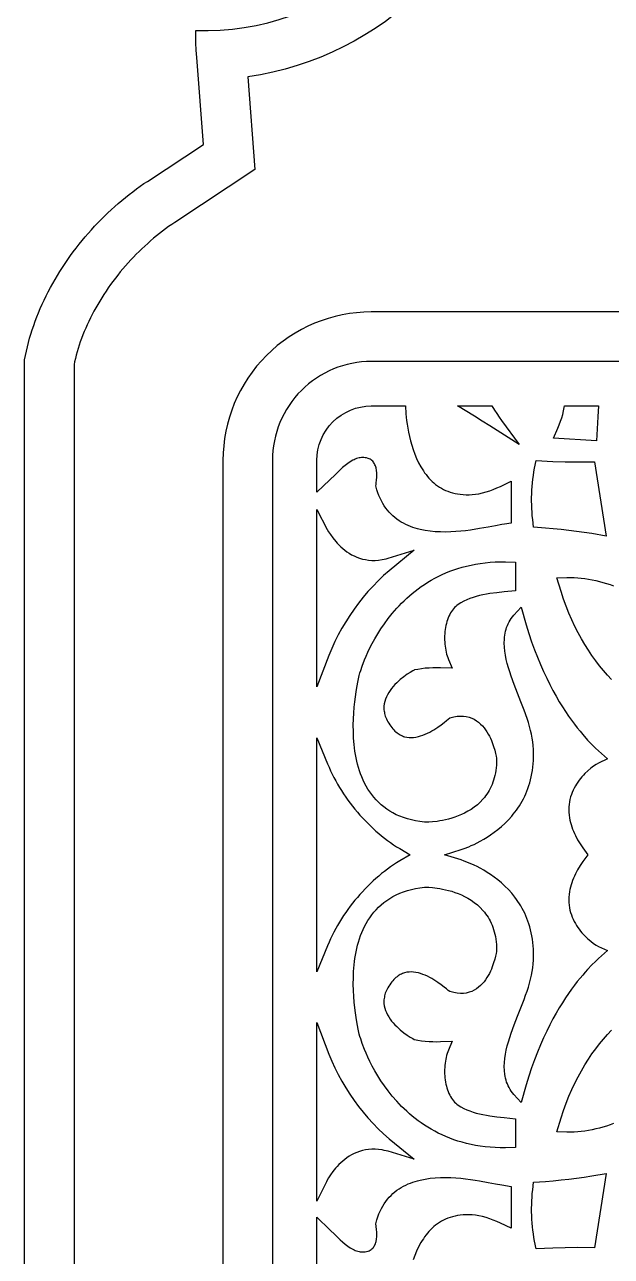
# Model space of a CAD drawing. Extents: x -600 to 600, y -1000 to 1000.
# Drawn here: x -340 to -221.3, y -181 to 68.1 of the extents above; entities that cross this region are included whole.
import ezdxf

# ---------------------------------------------------------------- set-up
doc = ezdxf.new("R2010")
doc.units = 0
doc.layers.add('LAYER_1', color=18, linetype='CONTINUOUS')
doc.layers.add('LAYER_2', color=4, linetype='CONTINUOUS')

msp = doc.modelspace()

# ---------------------------------------------------------------- linework, layer by layer
at = {"layer": 'LAYER_1'}
msp.add_lwpolyline([(-280.87, -26.46), (-280.87, -20, -0.414214), (-269.87, -9), (-262.98, -9), (-262.87, -10.59), (-262.73, -11.93), (-262.62, -12.68), (-262.5, -13.47), (-262.34, -14.3), (-262.16, -15.16), (-261.94, -16.04), (-261.69, -16.93), (-261.4, -17.83), (-261.08, -18.72), (-260.71, -19.61), (-260.3, -20.47), (-259.84, -21.32), (-259.6, -21.72), (-259.34, -22.11), (-259.08, -22.5), (-258.8, -22.88), (-258.5, -23.24), (-258.2, -23.59), (-257.88, -23.93), (-257.55, -24.26), (-257.2, -24.57), (-256.85, -24.86), (-256.47, -25.14), (-256.09, -25.4), (-255.68, -25.64), (-255.27, -25.87), (-254.83, -26.07), (-254.38, -26.26), (-253.92, -26.43), (-253.43, -26.57), (-252.93, -26.7), (-252.4, -26.8), (-251.86, -26.87), (-251.29, -26.92), (-250.7, -26.95), (-250.09, -26.95), (-249.46, -26.92), (-248.81, -26.86), (-248.08, -26.75), (-247.35, -26.6), (-246.63, -26.4), (-245.9, -26.16), (-245.18, -25.89), (-244.46, -25.59), (-243.74, -25.27), (-241.59, -24.23), (-241.59, -32.71), (-242.92, -32.9), (-243.45, -32.99), (-244.73, -33.22), (-246.25, -33.51), (-247.95, -33.81), (-249.8, -34.1), (-250.78, -34.22), (-251.77, -34.33), (-252.79, -34.41), (-253.81, -34.47), (-254.85, -34.49), (-255.89, -34.48), (-256.93, -34.43), (-257.97, -34.33), (-258.99, -34.18), (-260, -33.97), (-260.5, -33.85), (-261, -33.7), (-261.49, -33.55), (-261.97, -33.37), (-262.44, -33.18), (-262.91, -32.96), (-263.37, -32.73), (-263.81, -32.48), (-264.25, -32.2), (-264.68, -31.91), (-265.09, -31.59), (-265.49, -31.25), (-265.87, -30.88), (-266.24, -30.5), (-266.59, -30.09), (-266.93, -29.65), (-267.24, -29.19), (-267.54, -28.71), (-267.82, -28.2), (-268.08, -27.67), (-268.31, -27.12), (-268.53, -26.54), (-268.72, -25.93), (-268.92, -25.17), (-268.91, -24.87), (-268.88, -24.62), (-268.8, -23.92), (-268.77, -23.5), (-268.76, -23.03), (-268.77, -22.54), (-268.82, -22.04), (-268.91, -21.54), (-268.97, -21.32), (-269.04, -21.1), (-269.12, -20.89), (-269.22, -20.69), (-269.33, -20.51), (-269.45, -20.34), (-269.58, -20.18), (-269.73, -20.04), (-269.9, -19.91), (-270.08, -19.79), (-270.29, -19.69), (-270.53, -19.6), (-270.81, -19.52), (-271.12, -19.47), (-271.37, -19.44), (-271.61, -19.44), (-271.86, -19.45), (-272.1, -19.48), (-272.35, -19.52), (-272.6, -19.59), (-272.85, -19.66), (-273.1, -19.76), (-273.35, -19.87), (-273.59, -19.99), (-274.12, -20.29), (-274.63, -20.64), (-275.15, -21.03), (-275.67, -21.46), (-276.18, -21.92), (-277.21, -22.92), (-278.24, -23.94)], format="xyb", close=True, dxfattribs=at)
for points in [[(-252.45, -9), (-245.46, -9), (-244.92, -9.86), (-244.47, -10.55), (-244, -11.24), (-243.53, -11.91), (-239.92, -16.82), (-245.92, -13.05), (-247.46, -12.06), (-249, -11.08)], [(-232.98, -15.52), (-232.13, -13.52), (-231.85, -12.82), (-231.59, -12.11), (-231.35, -11.41), (-231.15, -10.7), (-230.97, -9.99), (-230.78, -9), (-223.89, -9), (-224.01, -11.22), (-224.29, -16.08)], [(-224.73, -20.29), (-222.32, -35.31), (-225.25, -34.82), (-226.81, -34.58), (-228.37, -34.37), (-229.93, -34.17), (-231.49, -33.99), (-233.06, -33.84), (-234.63, -33.7), (-237.02, -33.53), (-237.21, -31.99), (-237.29, -31.25), (-237.35, -30.51), (-237.39, -29.76), (-237.42, -29.02), (-237.43, -28.27), (-237.43, -27.53), (-237.41, -26.78), (-237.38, -26.04), (-237.33, -25.29), (-237.26, -24.55), (-237.18, -23.81), (-237.08, -23.07), (-236.97, -22.34), (-236.84, -21.61), (-236.53, -20.04), (-233.14, -20.22), (-230.63, -20.3), (-228.11, -20.33)], [(-280.87, -65.81), (-280.87, -29.91), (-278.77, -33.97), (-278.5, -34.44), (-278.12, -35.02), (-277.65, -35.68), (-277.07, -36.39), (-276.75, -36.75), (-276.41, -37.11), (-276.04, -37.47), (-275.64, -37.82), (-275.23, -38.16), (-274.79, -38.49), (-274.32, -38.79), (-273.84, -39.08), (-273.33, -39.34), (-272.8, -39.58), (-272.24, -39.78), (-271.67, -39.95), (-271.06, -40.08), (-270.43, -40.17), (-269.78, -40.22), (-269.1, -40.22), (-268.39, -40.17), (-267.64, -40.06), (-266.86, -39.89), (-266.47, -39.79), (-261.2, -38.17), (-266.28, -42.33), (-267.39, -43.31), (-268.47, -44.34), (-269.52, -45.41), (-270.54, -46.53), (-271.52, -47.68), (-272.46, -48.87), (-273.36, -50.09), (-274.23, -51.35), (-275.05, -52.63), (-275.83, -53.95), (-276.56, -55.29), (-277.24, -56.65), (-277.87, -58.03), (-278.46, -59.43)], [(-273.45, -76.15), (-273.5, -74.84), (-273.51, -73.56), (-273.48, -72.3), (-273.42, -71.09), (-273.33, -69.93), (-273.21, -68.83), (-273.08, -67.79), (-272.94, -66.84), (-272.8, -65.96), (-272.52, -64.51), (-272.29, -63.49), (-272.16, -62.99), (-272.01, -62.5), (-271.71, -61.6), (-271.23, -60.35), (-270.91, -59.61), (-270.55, -58.8), (-270.14, -57.94), (-269.67, -57.03), (-269.15, -56.07), (-268.57, -55.08), (-267.93, -54.07), (-267.23, -53.04), (-266.46, -52), (-265.63, -50.95), (-264.73, -49.91), (-264.25, -49.39), (-263.75, -48.88), (-263.24, -48.38), (-262.71, -47.88), (-262.16, -47.39), (-261.59, -46.9), (-261, -46.43), (-260.39, -45.97), (-259.76, -45.52), (-259.11, -45.08), (-258.44, -44.65), (-257.75, -44.24), (-257.04, -43.85), (-256.31, -43.47), (-255.56, -43.11), (-254.78, -42.77), (-253.99, -42.44), (-253.17, -42.14), (-252.33, -41.87), (-251.47, -41.61), (-250.59, -41.38), (-249.69, -41.17), (-248.76, -40.99), (-247.81, -40.84), (-246.84, -40.71), (-245.84, -40.62), (-244.83, -40.55), (-243.79, -40.52), (-242.72, -40.51), (-240.68, -40.57), (-240.68, -46.36), (-243.01, -46.6), (-244.45, -46.76), (-245.89, -46.95), (-246.59, -47.07), (-247.28, -47.2), (-247.96, -47.35), (-248.63, -47.52), (-249.29, -47.72), (-249.93, -47.94), (-250.55, -48.19), (-251.15, -48.47), (-251.73, -48.79), (-252.29, -49.14), (-252.55, -49.32), (-252.79, -49.53), (-253.02, -49.75), (-253.24, -50), (-253.45, -50.27), (-253.65, -50.55), (-253.83, -50.85), (-254.01, -51.17), (-254.17, -51.51), (-254.31, -51.86), (-254.45, -52.23), (-254.57, -52.6), (-254.68, -52.99), (-254.77, -53.39), (-254.85, -53.79), (-254.92, -54.21), (-254.97, -54.62), (-255, -55.05), (-255.03, -55.47), (-255.04, -55.9), (-255.03, -56.32), (-255.02, -56.74), (-254.98, -57.16), (-254.94, -57.58), (-254.88, -57.99), (-254.81, -58.39), (-254.73, -58.79), (-254.63, -59.17), (-254.52, -59.54), (-254.4, -59.9), (-254.27, -60.24), (-253.48, -62.05), (-255.85, -61.96), (-256.63, -61.95), (-257.41, -61.96), (-258.18, -62), (-258.94, -62.05), (-259.7, -62.14), (-260.45, -62.26), (-261.11, -62.39), (-261.17, -62.42), (-261.49, -62.58), (-261.98, -62.87), (-262.58, -63.26), (-263.27, -63.75), (-264, -64.34), (-264.36, -64.66), (-264.73, -65), (-265.08, -65.36), (-265.43, -65.74), (-265.75, -66.13), (-266.06, -66.54), (-266.34, -66.96), (-266.59, -67.39), (-266.81, -67.84), (-266.99, -68.29), (-267.13, -68.75), (-267.24, -69.22), (-267.3, -69.7), (-267.31, -70.2), (-267.3, -70.44), (-267.27, -70.69), (-267.23, -70.95), (-267.18, -71.21), (-267.11, -71.48), (-267.03, -71.74), (-266.93, -72.02), (-266.81, -72.3), (-266.68, -72.58), (-266.52, -72.87), (-266.35, -73.17), (-266.15, -73.47), (-265.94, -73.76), (-265.73, -74.04), (-265.52, -74.29), (-265.3, -74.52), (-265.08, -74.74), (-264.87, -74.93), (-264.65, -75.1), (-264.43, -75.26), (-264.21, -75.4), (-264, -75.52), (-263.78, -75.63), (-263.56, -75.73), (-263.34, -75.81), (-263.13, -75.88), (-262.67, -75.98), (-262.22, -76.04), (-261.76, -76.05), (-261.3, -76.03), (-260.83, -75.96), (-260.35, -75.87), (-259.88, -75.73), (-259.41, -75.57), (-258.95, -75.39), (-258.49, -75.18), (-258.04, -74.95), (-257.61, -74.72), (-257.19, -74.47), (-256.4, -73.95), (-255.71, -73.45), (-255.12, -73), (-254.65, -72.62), (-254.29, -72.32), (-253.95, -72.09), (-253.15, -71.87), (-252.49, -71.75), (-251.85, -71.71), (-251.24, -71.72), (-250.65, -71.8), (-250.08, -71.94), (-249.55, -72.13), (-249.06, -72.37), (-248.59, -72.65), (-248.16, -72.97), (-247.76, -73.32), (-247.4, -73.69), (-247.06, -74.08), (-246.76, -74.49), (-246.47, -74.91), (-246.22, -75.34), (-245.98, -75.77), (-245.77, -76.2), (-245.58, -76.63), (-245.4, -77.06), (-245.12, -77.87), (-244.89, -78.61), (-244.73, -79.27), (-244.61, -79.8), (-244.55, -80.2), (-244.52, -80.46), (-244.53, -81.07), (-244.56, -81.63), (-244.61, -82.17), (-244.67, -82.7), (-244.76, -83.21), (-244.86, -83.7), (-244.98, -84.18), (-245.12, -84.65), (-245.27, -85.1), (-245.44, -85.53), (-245.62, -85.95), (-245.82, -86.36), (-246.03, -86.75), (-246.25, -87.13), (-246.49, -87.49), (-246.74, -87.84), (-246.99, -88.17), (-247.27, -88.5), (-247.82, -89.09), (-248.41, -89.63), (-249.03, -90.12), (-249.67, -90.57), (-250.32, -90.96), (-250.98, -91.32), (-251.64, -91.63), (-252.3, -91.91), (-252.96, -92.15), (-253.6, -92.36), (-254.23, -92.54), (-254.84, -92.69), (-255.43, -92.82), (-255.99, -92.92), (-256.53, -93), (-257.46, -93.11), (-258.22, -93.17), (-258.77, -93.18), (-259.09, -93.17), (-260.04, -93.06), (-260.92, -92.91), (-261.76, -92.72), (-262.57, -92.5), (-263.35, -92.25), (-264.1, -91.96), (-264.81, -91.65), (-265.49, -91.3), (-266.13, -90.92), (-266.75, -90.52), (-267.33, -90.09), (-267.88, -89.63), (-268.4, -89.15), (-268.89, -88.65), (-269.35, -88.13), (-269.77, -87.59), (-270.18, -87.03), (-270.55, -86.46), (-270.89, -85.87), (-271.21, -85.27), (-271.51, -84.66), (-271.78, -84.03), (-272.02, -83.4), (-272.25, -82.76), (-272.45, -82.11), (-272.63, -81.46), (-272.79, -80.8), (-272.94, -80.14), (-273.06, -79.47), (-273.17, -78.81), (-273.26, -78.14), (-273.34, -77.47)], [(-222.09, -80.38), (-223.9, -81.22), (-224.37, -81.48), (-224.91, -81.83), (-225.48, -82.26), (-226.07, -82.76), (-226.68, -83.34), (-226.97, -83.65), (-227.26, -83.98), (-227.55, -84.32), (-227.83, -84.68), (-228.09, -85.06), (-228.35, -85.45), (-228.59, -85.85), (-228.82, -86.27), (-229.03, -86.7), (-229.22, -87.15), (-229.39, -87.6), (-229.54, -88.07), (-229.67, -88.56), (-229.77, -89.05), (-229.85, -89.56), (-229.89, -90.08), (-229.91, -90.62), (-229.9, -91.16), (-229.85, -91.72), (-229.77, -92.3), (-229.68, -92.75), (-229.57, -93.21), (-229.45, -93.66), (-229.3, -94.11), (-229.14, -94.56), (-228.97, -95), (-228.78, -95.44), (-228.57, -95.87), (-228.12, -96.73), (-227.62, -97.56), (-227.09, -98.37), (-226.08, -99.75), (-227.09, -101.14), (-227.62, -101.95), (-228.12, -102.78), (-228.57, -103.64), (-228.78, -104.07), (-228.97, -104.51), (-229.14, -104.95), (-229.3, -105.4), (-229.45, -105.85), (-229.57, -106.3), (-229.68, -106.75), (-229.77, -107.21), (-229.85, -107.79), (-229.9, -108.35), (-229.91, -108.89), (-229.89, -109.43), (-229.85, -109.95), (-229.77, -110.46), (-229.67, -110.95), (-229.54, -111.44), (-229.39, -111.91), (-229.22, -112.36), (-229.03, -112.81), (-228.82, -113.24), (-228.59, -113.66), (-228.35, -114.06), (-228.09, -114.45), (-227.83, -114.83), (-227.55, -115.19), (-227.26, -115.53), (-226.97, -115.86), (-226.68, -116.17), (-226.07, -116.75), (-225.48, -117.25), (-224.91, -117.68), (-224.37, -118.03), (-223.9, -118.29), (-222.09, -119.13), (-223.89, -120.76), (-224.48, -121.31), (-225.23, -122.04), (-226.11, -122.97), (-226.59, -123.5), (-227.1, -124.08), (-227.63, -124.72), (-228.19, -125.4), (-228.76, -126.15), (-229.35, -126.95), (-229.96, -127.8), (-230.57, -128.71), (-231.2, -129.68), (-231.83, -130.71), (-232.47, -131.8), (-233.11, -132.95), (-233.74, -134.17), (-234.38, -135.45), (-235.01, -136.79), (-235.63, -138.2), (-236.24, -139.68), (-236.84, -141.22), (-237.43, -142.84), (-237.99, -144.52), (-238.54, -146.28), (-239.56, -149.85), (-241.04, -148.21), (-241.31, -147.88), (-241.56, -147.54), (-241.79, -147.19), (-242, -146.83), (-242.18, -146.47), (-242.34, -146.1), (-242.49, -145.72), (-242.61, -145.34), (-242.71, -144.95), (-242.8, -144.56), (-242.87, -144.16), (-242.95, -143.37), (-242.97, -142.57), (-242.94, -141.75), (-242.85, -140.93), (-242.72, -140.1), (-242.55, -139.26), (-242.35, -138.42), (-242.11, -137.57), (-241.85, -136.72), (-241.56, -135.86), (-240.94, -134.15), (-240.27, -132.42), (-239.6, -130.71), (-238.95, -129), (-238.64, -128.16), (-238.35, -127.33), (-238.08, -126.51), (-237.84, -125.7), (-237.63, -124.9), (-237.45, -124.12), (-237.31, -123.35), (-237.21, -122.6), (-237.13, -121.81), (-237.08, -121.04), (-237.06, -120.29), (-237.05, -119.56), (-237.08, -118.84), (-237.12, -118.15), (-237.18, -117.47), (-237.27, -116.8), (-237.37, -116.16), (-237.5, -115.53), (-237.64, -114.92), (-237.8, -114.32), (-237.98, -113.74), (-238.17, -113.18), (-238.38, -112.63), (-238.6, -112.1), (-238.84, -111.58), (-239.09, -111.08), (-239.35, -110.59), (-239.62, -110.11), (-239.9, -109.65), (-240.2, -109.2), (-240.5, -108.77), (-240.81, -108.35), (-241.47, -107.55), (-242.14, -106.8), (-242.84, -106.1), (-243.55, -105.45), (-244.28, -104.84), (-245, -104.29), (-245.72, -103.78), (-246.44, -103.31), (-247.13, -102.89), (-247.81, -102.5), (-248.46, -102.16), (-249.06, -101.86), (-250.17, -101.37), (-251.05, -101.03), (-251.67, -100.81), (-255.09, -99.75), (-251.67, -98.7), (-251.05, -98.48), (-250.16, -98.13), (-249.64, -97.91), (-249.07, -97.65), (-248.46, -97.35), (-247.81, -97), (-247.13, -96.62), (-246.44, -96.2), (-245.72, -95.73), (-245, -95.22), (-244.28, -94.67), (-243.55, -94.06), (-242.84, -93.41), (-242.14, -92.71), (-241.46, -91.96), (-241.14, -91.57), (-240.82, -91.16), (-240.5, -90.74), (-240.2, -90.31), (-239.9, -89.86), (-239.62, -89.4), (-239.35, -88.92), (-239.09, -88.43), (-238.84, -87.93), (-238.6, -87.41), (-238.38, -86.88), (-238.17, -86.33), (-237.98, -85.77), (-237.8, -85.19), (-237.64, -84.59), (-237.5, -83.98), (-237.37, -83.35), (-237.27, -82.71), (-237.18, -82.04), (-237.12, -81.36), (-237.08, -80.67), (-237.05, -79.95), (-237.06, -79.22), (-237.08, -78.47), (-237.13, -77.69), (-237.21, -76.91), (-237.31, -76.16), (-237.45, -75.39), (-237.63, -74.61), (-237.84, -73.81), (-238.08, -73), (-238.35, -72.18), (-238.95, -70.5), (-239.6, -68.8), (-240.27, -67.08), (-240.94, -65.36), (-241.56, -63.65), (-241.85, -62.79), (-242.11, -61.94), (-242.35, -61.09), (-242.55, -60.25), (-242.72, -59.41), (-242.85, -58.58), (-242.94, -57.76), (-242.97, -56.94), (-242.95, -56.15), (-242.92, -55.74), (-242.87, -55.34), (-242.8, -54.95), (-242.71, -54.56), (-242.61, -54.17), (-242.49, -53.79), (-242.34, -53.41), (-242.18, -53.04), (-242, -52.68), (-241.79, -52.32), (-241.56, -51.97), (-241.31, -51.63), (-241.04, -51.3), (-239.56, -49.66), (-238.54, -53.23), (-237.99, -54.99), (-237.43, -56.67), (-236.84, -58.29), (-236.24, -59.83), (-235.63, -61.31), (-235.01, -62.72), (-234.38, -64.06), (-233.74, -65.34), (-233.11, -66.56), (-232.47, -67.71), (-231.83, -68.8), (-231.2, -69.83), (-230.57, -70.8), (-229.96, -71.71), (-229.35, -72.56), (-228.76, -73.36), (-228.19, -74.1), (-227.63, -74.79), (-227.1, -75.43), (-226.11, -76.55), (-225.23, -77.47), (-224.48, -78.2), (-223.89, -78.75)], [(-280.87, -123.41), (-280.87, -76.1), (-278.72, -81.37), (-278.42, -82.07), (-278.1, -82.76), (-277.77, -83.45), (-277.42, -84.13), (-277.06, -84.81), (-276.68, -85.48), (-276.29, -86.14), (-275.88, -86.79), (-275.47, -87.44), (-275.03, -88.08), (-274.59, -88.71), (-274.13, -89.33), (-273.66, -89.94), (-273.18, -90.54), (-272.68, -91.14), (-272.18, -91.72), (-271.66, -92.29), (-271.14, -92.85), (-270.6, -93.39), (-270.05, -93.93), (-269.5, -94.45), (-268.93, -94.96), (-268.36, -95.45), (-267.78, -95.93), (-267.19, -96.4), (-266.59, -96.86), (-265.98, -97.29), (-265.37, -97.72), (-264.75, -98.12), (-264.12, -98.51), (-262.03, -99.75), (-264.12, -101), (-264.75, -101.39), (-265.37, -101.79), (-265.98, -102.22), (-266.59, -102.65), (-267.19, -103.11), (-267.78, -103.57), (-268.36, -104.06), (-268.93, -104.55), (-269.5, -105.06), (-270.05, -105.58), (-270.6, -106.12), (-271.14, -106.66), (-271.66, -107.22), (-272.18, -107.79), (-272.68, -108.37), (-273.18, -108.97), (-273.66, -109.57), (-274.13, -110.18), (-274.59, -110.8), (-275.03, -111.43), (-275.47, -112.07), (-275.88, -112.72), (-276.29, -113.37), (-276.68, -114.03), (-277.06, -114.7), (-277.42, -115.38), (-277.77, -116.06), (-278.1, -116.75), (-278.42, -117.44), (-278.72, -118.14)], [(-240.68, -153.15), (-240.68, -158.94), (-242.72, -159), (-243.79, -158.99), (-244.83, -158.96), (-245.84, -158.89), (-246.84, -158.8), (-247.81, -158.67), (-248.76, -158.52), (-249.69, -158.34), (-250.59, -158.13), (-251.47, -157.9), (-252.33, -157.64), (-253.17, -157.37), (-253.99, -157.07), (-254.78, -156.74), (-255.56, -156.4), (-256.31, -156.04), (-257.04, -155.66), (-257.75, -155.27), (-258.44, -154.86), (-259.11, -154.43), (-259.76, -153.99), (-260.39, -153.54), (-261, -153.08), (-261.59, -152.61), (-262.16, -152.12), (-262.71, -151.63), (-263.24, -151.13), (-263.75, -150.63), (-264.25, -150.11), (-264.73, -149.6), (-265.63, -148.56), (-266.46, -147.51), (-267.23, -146.47), (-267.93, -145.44), (-268.57, -144.43), (-269.15, -143.44), (-269.67, -142.48), (-270.14, -141.57), (-270.55, -140.71), (-270.91, -139.9), (-271.23, -139.16), (-271.71, -137.91), (-272.01, -137.01), (-272.16, -136.52), (-272.29, -136.02), (-272.52, -135), (-272.8, -133.55), (-272.94, -132.67), (-273.08, -131.71), (-273.21, -130.68), (-273.33, -129.58), (-273.42, -128.42), (-273.48, -127.21), (-273.51, -125.95), (-273.5, -124.67), (-273.45, -123.36), (-273.34, -122.04), (-273.26, -121.37), (-273.17, -120.7), (-273.06, -120.04), (-272.94, -119.37), (-272.79, -118.71), (-272.63, -118.05), (-272.45, -117.4), (-272.25, -116.75), (-272.02, -116.11), (-271.78, -115.48), (-271.51, -114.85), (-271.21, -114.24), (-270.89, -113.64), (-270.55, -113.05), (-270.18, -112.48), (-269.77, -111.92), (-269.35, -111.38), (-268.89, -110.86), (-268.4, -110.36), (-267.88, -109.88), (-267.33, -109.42), (-266.75, -108.99), (-266.13, -108.59), (-265.49, -108.21), (-264.81, -107.86), (-264.1, -107.55), (-263.35, -107.26), (-262.57, -107.01), (-261.76, -106.79), (-260.92, -106.6), (-260.04, -106.45), (-259.09, -106.34), (-258.77, -106.33), (-258.22, -106.34), (-257.46, -106.4), (-256.53, -106.51), (-255.99, -106.59), (-255.43, -106.69), (-254.84, -106.82), (-254.23, -106.97), (-253.6, -107.15), (-252.96, -107.36), (-252.3, -107.6), (-251.64, -107.88), (-250.98, -108.19), (-250.32, -108.54), (-249.67, -108.94), (-249.03, -109.39), (-248.41, -109.88), (-247.82, -110.42), (-247.27, -111.01), (-246.99, -111.34), (-246.74, -111.67), (-246.49, -112.02), (-246.25, -112.38), (-246.03, -112.76), (-245.82, -113.15), (-245.62, -113.56), (-245.44, -113.98), (-245.27, -114.41), (-245.12, -114.86), (-244.98, -115.33), (-244.86, -115.81), (-244.76, -116.3), (-244.67, -116.81), (-244.61, -117.34), (-244.56, -117.88), (-244.53, -118.44), (-244.52, -119.05), (-244.55, -119.31), (-244.61, -119.71), (-244.73, -120.24), (-244.89, -120.89), (-245.12, -121.64), (-245.4, -122.45), (-245.58, -122.88), (-245.77, -123.31), (-245.98, -123.74), (-246.22, -124.17), (-246.47, -124.6), (-246.76, -125.02), (-247.06, -125.43), (-247.4, -125.82), (-247.76, -126.19), (-248.16, -126.54), (-248.59, -126.86), (-249.06, -127.14), (-249.55, -127.38), (-250.08, -127.57), (-250.65, -127.71), (-251.24, -127.79), (-251.85, -127.8), (-252.49, -127.75), (-253.15, -127.64), (-253.95, -127.42), (-254.29, -127.19), (-254.65, -126.89), (-255.12, -126.51), (-255.71, -126.06), (-256.4, -125.56), (-257.19, -125.04), (-257.61, -124.79), (-258.04, -124.55), (-258.49, -124.33), (-258.95, -124.12), (-259.41, -123.94), (-259.88, -123.78), (-260.35, -123.64), (-260.83, -123.55), (-261.3, -123.48), (-261.76, -123.46), (-262.22, -123.47), (-262.67, -123.53), (-263.13, -123.63), (-263.34, -123.7), (-263.56, -123.78), (-263.78, -123.88), (-264, -123.99), (-264.21, -124.11), (-264.43, -124.25), (-264.65, -124.41), (-264.87, -124.58), (-265.08, -124.77), (-265.3, -124.99), (-265.52, -125.22), (-265.73, -125.47), (-265.94, -125.75), (-266.15, -126.04), (-266.35, -126.34), (-266.52, -126.64), (-266.68, -126.93), (-266.81, -127.21), (-266.93, -127.49), (-267.03, -127.76), (-267.11, -128.03), (-267.18, -128.3), (-267.23, -128.56), (-267.27, -128.82), (-267.3, -129.07), (-267.31, -129.31), (-267.3, -129.81), (-267.24, -130.29), (-267.13, -130.76), (-266.99, -131.22), (-266.81, -131.67), (-266.59, -132.12), (-266.34, -132.55), (-266.06, -132.97), (-265.75, -133.38), (-265.43, -133.77), (-265.08, -134.15), (-264.73, -134.51), (-264.36, -134.85), (-264, -135.17), (-263.27, -135.76), (-262.58, -136.25), (-261.98, -136.64), (-261.49, -136.93), (-261.17, -137.09), (-261.11, -137.12), (-260.45, -137.25), (-259.7, -137.37), (-258.94, -137.46), (-258.18, -137.51), (-257.41, -137.55), (-256.63, -137.56), (-255.85, -137.55), (-253.48, -137.46), (-254.27, -139.27), (-254.4, -139.61), (-254.52, -139.97), (-254.63, -140.34), (-254.73, -140.72), (-254.81, -141.12), (-254.88, -141.52), (-254.94, -141.93), (-254.98, -142.35), (-255.02, -142.77), (-255.03, -143.19), (-255.04, -143.61), (-255.03, -144.04), (-255, -144.46), (-254.97, -144.88), (-254.92, -145.3), (-254.85, -145.71), (-254.77, -146.12), (-254.68, -146.52), (-254.57, -146.91), (-254.45, -147.28), (-254.31, -147.65), (-254.17, -148), (-254.01, -148.34), (-253.83, -148.66), (-253.65, -148.96), (-253.45, -149.24), (-253.24, -149.51), (-253.02, -149.76), (-252.79, -149.98), (-252.55, -150.19), (-252.29, -150.37), (-251.73, -150.72), (-251.15, -151.04), (-250.55, -151.32), (-249.93, -151.57), (-249.29, -151.79), (-248.63, -151.99), (-247.96, -152.16), (-247.28, -152.31), (-246.59, -152.44), (-245.89, -152.56), (-244.45, -152.75), (-243.01, -152.91)], [(-280.87, -169.77), (-280.87, -133.7), (-278.46, -140.08), (-277.87, -141.48), (-277.24, -142.86), (-276.56, -144.22), (-275.83, -145.56), (-275.05, -146.87), (-274.23, -148.16), (-273.36, -149.42), (-272.46, -150.64), (-271.52, -151.83), (-270.54, -152.98), (-269.52, -154.1), (-268.47, -155.17), (-267.39, -156.2), (-266.28, -157.18), (-261.2, -161.34), (-266.47, -159.72), (-266.87, -159.62), (-267.26, -159.53), (-267.64, -159.45), (-268.39, -159.34), (-269.1, -159.29), (-269.78, -159.29), (-270.43, -159.34), (-271.06, -159.43), (-271.67, -159.56), (-272.24, -159.73), (-272.8, -159.93), (-273.33, -160.17), (-273.84, -160.43), (-274.32, -160.72), (-274.79, -161.02), (-275.23, -161.35), (-275.64, -161.69), (-276.04, -162.04), (-276.41, -162.4), (-276.75, -162.76), (-277.08, -163.12), (-277.37, -163.48), (-277.64, -163.82), (-278.12, -164.49), (-278.5, -165.07), (-278.77, -165.55), (-278.95, -165.88)], [(-237.02, -165.98), (-234.63, -165.81), (-233.06, -165.67), (-231.49, -165.52), (-229.93, -165.34), (-228.37, -165.14), (-226.81, -164.93), (-225.25, -164.69), (-222.32, -164.2), (-224.73, -179.22), (-228.11, -179.18), (-230.63, -179.21), (-233.14, -179.29), (-236.53, -179.47), (-236.84, -177.9), (-236.97, -177.17), (-237.08, -176.44), (-237.18, -175.7), (-237.26, -174.96), (-237.33, -174.22), (-237.38, -173.47), (-237.41, -172.73), (-237.43, -171.98), (-237.43, -171.24), (-237.42, -170.49), (-237.39, -169.75), (-237.35, -169), (-237.29, -168.26), (-237.21, -167.52)]]:
    msp.add_lwpolyline(points, close=True, dxfattribs=at)
for points in [[(-221.26, -64.29), (-222.09, -63.41), (-222.9, -62.49), (-223.69, -61.53), (-224.47, -60.52), (-225.22, -59.48), (-225.96, -58.39), (-226.68, -57.26), (-227.37, -56.08), (-228.04, -54.86), (-228.68, -53.59), (-229.3, -52.27), (-229.88, -50.91), (-230.44, -49.5), (-230.97, -48.04), (-231.47, -46.53), (-232.3, -43.74), (-230.3, -43.67), (-229.58, -43.67), (-228.84, -43.69), (-228.11, -43.74), (-227.38, -43.8), (-226.65, -43.89), (-225.91, -44.01), (-225.18, -44.14), (-224.45, -44.3), (-223.73, -44.47), (-223, -44.67), (-222.28, -44.89), (-221.57, -45.13), (-220.86, -45.38)], [(-220.86, -154.13), (-221.57, -154.38), (-222.28, -154.62), (-223, -154.84), (-223.73, -155.04), (-224.45, -155.21), (-225.18, -155.37), (-225.91, -155.5), (-226.65, -155.62), (-227.38, -155.71), (-228.11, -155.77), (-228.84, -155.82), (-229.58, -155.84), (-230.3, -155.84), (-232.3, -155.77), (-231.47, -152.98), (-230.97, -151.47), (-230.44, -150.01), (-229.88, -148.6), (-229.3, -147.24), (-228.68, -145.92), (-228.04, -144.65), (-227.37, -143.43), (-226.68, -142.25), (-225.96, -141.12), (-225.22, -140.03), (-224.47, -138.99), (-223.69, -137.98), (-222.9, -137.02), (-222.09, -136.1), (-221.26, -135.21)], [(-280.87, -209.34), (-280.87, -173.05), (-278.24, -175.57), (-277.21, -176.59), (-276.18, -177.59), (-275.67, -178.05), (-275.15, -178.48), (-274.63, -178.87), (-274.12, -179.22), (-273.59, -179.52), (-273.35, -179.64), (-273.1, -179.75), (-272.85, -179.85), (-272.6, -179.92), (-272.35, -179.99), (-272.1, -180.03), (-271.86, -180.06), (-271.61, -180.07), (-271.37, -180.07), (-271.12, -180.04), (-270.81, -179.99), (-270.53, -179.91), (-270.29, -179.82), (-270.08, -179.72), (-269.9, -179.6), (-269.73, -179.47), (-269.58, -179.33), (-269.45, -179.17), (-269.33, -179), (-269.22, -178.82), (-269.12, -178.62), (-269.04, -178.41), (-268.97, -178.19), (-268.91, -177.97), (-268.82, -177.47), (-268.77, -176.97), (-268.76, -176.48), (-268.77, -176.01), (-268.8, -175.59), (-268.88, -174.88), (-268.93, -174.36), (-268.72, -173.58), (-268.53, -172.97), (-268.31, -172.39), (-268.08, -171.84), (-267.82, -171.31), (-267.54, -170.8), (-267.24, -170.32), (-266.93, -169.86), (-266.59, -169.42), (-266.24, -169.01), (-265.87, -168.63), (-265.49, -168.26), (-265.09, -167.92), (-264.68, -167.6), (-264.25, -167.31), (-263.81, -167.03), (-263.37, -166.78), (-262.91, -166.55), (-262.44, -166.33), (-261.97, -166.14), (-261.49, -165.96), (-261, -165.81), (-260.5, -165.66), (-260, -165.54), (-258.99, -165.33), (-257.97, -165.18), (-256.93, -165.08), (-255.89, -165.03), (-254.85, -165.02), (-253.81, -165.04), (-252.79, -165.1), (-251.77, -165.18), (-250.78, -165.29), (-249.81, -165.41), (-248.86, -165.55), (-247.95, -165.7), (-246.25, -166), (-244.73, -166.29), (-243.46, -166.52), (-241.59, -166.81), (-241.59, -175.28), (-243.74, -174.24), (-244.46, -173.92), (-245.18, -173.62), (-245.9, -173.35), (-246.63, -173.11), (-247.35, -172.91), (-248.08, -172.76), (-248.81, -172.65), (-249.46, -172.59), (-250.09, -172.56), (-250.7, -172.56), (-251.29, -172.59), (-251.86, -172.64), (-252.4, -172.71), (-252.93, -172.81), (-253.43, -172.94), (-253.92, -173.08), (-254.38, -173.25), (-254.83, -173.44), (-255.27, -173.64), (-255.68, -173.87), (-256.09, -174.11), (-256.47, -174.37), (-256.85, -174.65), (-257.2, -174.94), (-257.55, -175.25), (-257.88, -175.58), (-258.2, -175.92), (-258.5, -176.27), (-258.8, -176.63), (-259.08, -177.01), (-259.34, -177.4), (-259.6, -177.79), (-259.84, -178.19), (-260.3, -179.04), (-260.71, -179.9), (-261.08, -180.79), (-261.4, -181.68)]]:
    msp.add_lwpolyline(points, dxfattribs=at)
at = {"layer": 'LAYER_2'}
for points in [[(-340, -740), (-340, 0.33), (-339.83, 1.21), (-339.65, 2.08), (-339.45, 2.94), (-339.23, 3.81), (-339, 4.68), (-338.74, 5.54), (-338.47, 6.41), (-338.17, 7.27), (-337.86, 8.14), (-337.54, 9), (-337.19, 9.86), (-336.83, 10.71), (-336.45, 11.56), (-336.06, 12.41), (-335.64, 13.26), (-335.22, 14.1), (-334.77, 14.93), (-334.32, 15.76), (-333.84, 16.59), (-333.36, 17.41), (-332.86, 18.22), (-332.34, 19.02), (-331.81, 19.82), (-331.27, 20.61), (-330.72, 21.39), (-330.15, 22.17), (-329.57, 22.93), (-328.98, 23.69), (-328.37, 24.44), (-327.76, 25.17), (-327.13, 25.9), (-326.49, 26.62), (-325.85, 27.33), (-325.19, 28.02), (-324.52, 28.71), (-323.85, 29.38), (-323.16, 30.04), (-322.47, 30.69), (-321.77, 31.33), (-321.05, 31.96), (-320.33, 32.57), (-319.61, 33.17), (-318.87, 33.75), (-318.13, 34.32), (-317.39, 34.88), (-316.63, 35.43), (-315.87, 35.95), (-315.17, 36.42), (-303.83, 43.89), (-305.19, 61.49), (-305.28, 62.95), (-305.34, 64.41), (-305.38, 65.87), (-305.39, 66.93), (-305.39, 66.93, 0.381101), (-251.6, 111.93)], [(-241.7, 110.48, -0.332197), (-294.86, 57.54), (-293.4, 38.79), (-309.64, 28.09), (-310.23, 27.69), (-310.86, 27.26), (-311.48, 26.82), (-312.09, 26.36), (-312.7, 25.88), (-313.31, 25.4), (-313.91, 24.9), (-314.51, 24.39), (-315.1, 23.87), (-315.69, 23.34), (-316.27, 22.8), (-316.84, 22.24), (-317.41, 21.68), (-317.97, 21.1), (-318.52, 20.52), (-319.06, 19.93), (-319.6, 19.32), (-320.12, 18.71), (-320.64, 18.09), (-321.15, 17.47), (-321.64, 16.83), (-322.13, 16.19), (-322.6, 15.54), (-323.07, 14.89), (-323.52, 14.23), (-323.96, 13.56), (-324.39, 12.89), (-324.81, 12.22), (-325.21, 11.54), (-325.6, 10.86), (-325.98, 10.18), (-326.34, 9.49), (-326.69, 8.8), (-327.03, 8.11), (-327.35, 7.42), (-327.65, 6.73), (-327.95, 6.04), (-328.22, 5.35), (-328.49, 4.67), (-328.73, 3.98), (-328.96, 3.3), (-329.18, 2.61), (-329.38, 1.94), (-329.56, 1.26), (-329.73, 0.59), (-329.89, -0.07), (-330, -0.61), (-330, -720)]]:
    msp.add_lwpolyline(points, format="xyb", dxfattribs=at)
for points in [[(-195.11, 10), (-269.87, 10, 0.414214), (-299.87, -20), (-299.87, -670, 0.414214), (-269.87, -700), (-167.22, -700), (-112.93, -700), (-45, -700, 0.414214), (-15, -670), (-15, -20, 0.414214), (-45, 10), (-86.35, 10)], [(-194, 0), (-269.87, 0, 0.414214), (-289.87, -20), (-289.87, -670, 0.414214), (-269.87, -690), (-166.08, -690), (-113.38, -690), (-45, -690, 0.414214), (-25, -670), (-25, -20, 0.414214), (-45, 0), (-88.57, 0)]]:
    msp.add_lwpolyline(points, format="xyb", close=True, dxfattribs=at)

doc.saveas('drawing.dxf')
